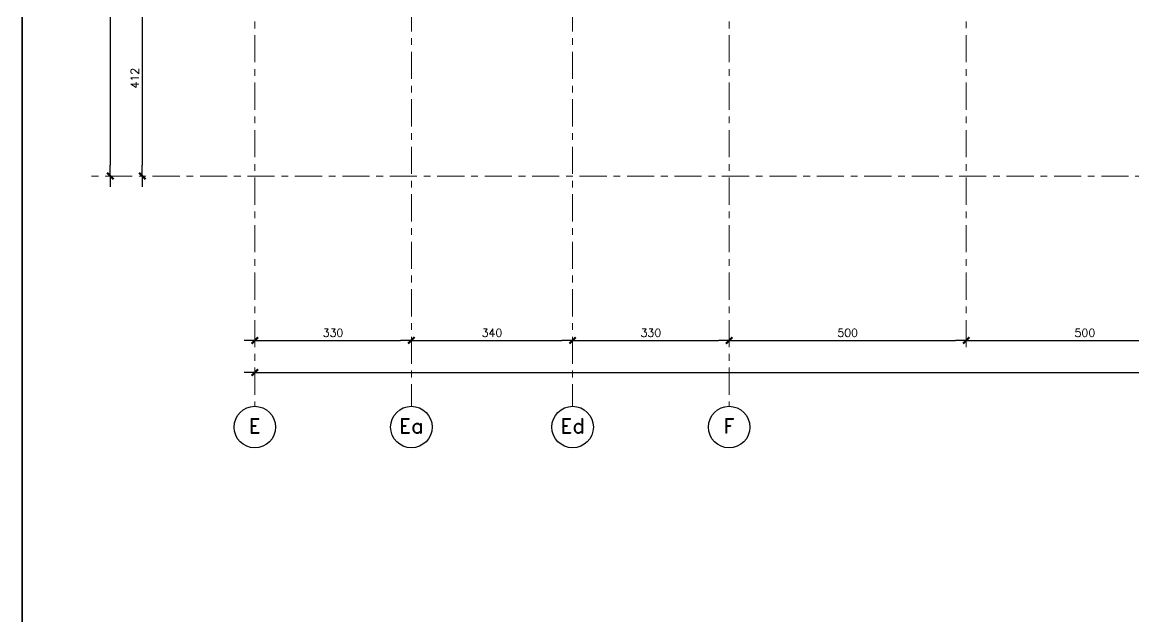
# Model space of a CAD drawing. Extents: x -4 to 6083, y -4 to 8618.
# Drawn here: x 0 to 2343, y 4950 to 6202 of the extents above; entities that cross this region are included whole.
import ezdxf
from ezdxf.xclip import XClip

# ---------------------------------------------------------------- set-up
doc = ezdxf.new("R2010")
doc.units = 0
doc.header["$LTSCALE"] = 45
doc.header["$MEASUREMENT"] = 0
doc.header["$XCLIPFRAME"] = 0
doc.linetypes.add('2017_67-103$0$Grid Line', pattern=[2.2225, 1.27, -0.3175, 0.3175, -0.3175])
doc.layers.get('0').update_dxf_attribs({"linetype": 'CONTINUOUS'})
doc.layers.add('2017_67-103$0$RLA-COTAS', color=2, linetype='CONTINUOUS')
doc.layers.add('RLA-FORMATO', color=7, linetype='CONTINUOUS')
doc.layers.add('2017_67-103$0$RLE-EJE', color=3, linetype='CONTINUOUS', lineweight=25)
doc.layers.add('2017_67-103$0$RLE-EJES', color=1, linetype='2017_67-103$0$Grid Line', lineweight=9)
doc.styles.add('2017_67-103$0$ROMAND', font='romand', dxfattribs={"height": 31.5})
doc.styles.add('2017_67-103$0$ROMANS', font='ROMANS.shx', dxfattribs={"height": 16.875})
doc.dimstyles.new('2017_67-103$0$ING-75', dxfattribs={"dimscale": 75, "dimtxt": 0.27, "dimasz": 0.3, "dimexe": 0, "dimexo": 0, "dimgap": 0.1, "dimtad": 1, "dimdec": 1, "dimzin": 12, "dimdsep": 46, "dimtxsty": '2017_67-103$0$ROMANS', "dimblk": '2017_67-103$0$TICK1', "dimblk1": '2017_67-103$0$TICK1', "dimblk2": '2017_67-103$0$TICK1', "dimcen": 0.09, "dimclrd": 2, "dimclre": 1, "dimclrt": 3, "dimadec": 0, "dimazin": 0, "dimtfac": 1, "dimtdec": 0, "dimtix": 1, "dimtmove": 2, "dimatfit": 3, "dimldrblk": '2017_67-103$0$TICK1', "dimfxl": 0, "dimfxlon": 1, "dimtolj": 1, "dimtzin": 0, "dimarcsym": 0})

# ---------------------------------------------------------------- blocks, each defined once
blk = doc.blocks.new('2017_67-103$0$TICK1')
at = {"color": 2}
for points in [[(0, 0), (-1, 0)], [(0, 0), (1, 0)]]:
    blk.add_lwpolyline(points, dxfattribs=at)
at = {"color": 2, "const_width": 0.2}
blk.add_lwpolyline([(-0.3, -0.3), (0.3, 0.3)], dxfattribs=at)
blk = doc.blocks.new('*D39')
at = {"layer": '2017_67-103$0$RLA-COTAS', "color": 2, "lineweight": -2, "transparency": 16777216}
blk.add_line((185.7, 6256.7), (185.7, 4274.7), dxfattribs=at)
at = {"layer": '2017_67-103$0$RLA-COTAS', "color": 2, "lineweight": -2, "transparency": 16777216, "xscale": 22.5, "yscale": 22.5, "zscale": 22.5}
for p, rotation in [((185.7, 6279.2), 90), ((185.7, 4252.2), 270)]:
    blk.add_blockref('2017_67-103$0$TICK1', p, dxfattribs=dict(at, rotation=rotation))
at = {"layer": '2017_67-103$0$RLA-COTAS', "color": 3, "transparency": 16777216, "insert": (169.7, 5265.7), "char_height": 16.88, "attachment_point": 5, "rotation": 90, "style": '2017_67-103$0$ROMANS'}
blk.add_mtext('\\A1;2027', dxfattribs=at)
blk = doc.blocks.new('*D44')
at = {"layer": '2017_67-103$0$RLA-COTAS', "color": 2, "lineweight": -2, "transparency": 16777216}
blk.add_line((253.2, 4641.7), (253.2, 4274.7), dxfattribs=at)
at = {"layer": '2017_67-103$0$RLA-COTAS', "color": 2, "lineweight": -2, "transparency": 16777216, "xscale": 22.5, "yscale": 22.5, "zscale": 22.5}
for p, rotation in [((253.2, 4664.2), 90), ((253.2, 4252.2), 270)]:
    blk.add_blockref('2017_67-103$0$TICK1', p, dxfattribs=dict(at, rotation=rotation))
at = {"layer": '2017_67-103$0$RLA-COTAS', "color": 3, "transparency": 16777216, "insert": (237.2, 4458.2), "char_height": 16.88, "attachment_point": 5, "rotation": 90, "style": '2017_67-103$0$ROMANS'}
blk.add_mtext('\\A1;412', dxfattribs=at)
blk = doc.blocks.new('*D45')
at = {"layer": '2017_67-103$0$RLA-COTAS', "color": 2, "lineweight": -2, "transparency": 16777216}
blk.add_line((512.8, 3906), (797.8, 3906), dxfattribs=at)
at = {"layer": '2017_67-103$0$RLA-COTAS', "color": 2, "lineweight": -2, "transparency": 16777216, "xscale": 22.5, "yscale": 22.5, "zscale": 22.5, "rotation": 180}
blk.add_blockref('2017_67-103$0$TICK1', (490.3, 3906), dxfattribs=at)
at = {"layer": '2017_67-103$0$RLA-COTAS', "color": 2, "lineweight": -2, "transparency": 16777216, "xscale": 22.5, "yscale": 22.5, "zscale": 22.5}
blk.add_blockref('2017_67-103$0$TICK1', (820.3, 3906), dxfattribs=at)
at = {"layer": '2017_67-103$0$RLA-COTAS', "color": 3, "transparency": 16777216, "insert": (655.3, 3921.9), "char_height": 16.88, "attachment_point": 5, "style": '2017_67-103$0$ROMANS'}
blk.add_mtext('\\A1;330', dxfattribs=at)
blk = doc.blocks.new('*D46')
at = {"layer": '2017_67-103$0$RLA-COTAS', "color": 2, "lineweight": -2, "transparency": 16777216}
blk.add_line((842.8, 3906), (1137.8, 3906), dxfattribs=at)
at = {"layer": '2017_67-103$0$RLA-COTAS', "color": 2, "lineweight": -2, "transparency": 16777216, "xscale": 22.5, "yscale": 22.5, "zscale": 22.5, "rotation": 180}
blk.add_blockref('2017_67-103$0$TICK1', (820.3, 3906), dxfattribs=at)
at = {"layer": '2017_67-103$0$RLA-COTAS', "color": 2, "lineweight": -2, "transparency": 16777216, "xscale": 22.5, "yscale": 22.5, "zscale": 22.5}
blk.add_blockref('2017_67-103$0$TICK1', (1160.3, 3906), dxfattribs=at)
at = {"layer": '2017_67-103$0$RLA-COTAS', "color": 3, "transparency": 16777216, "insert": (990.3, 3921.9), "char_height": 16.88, "attachment_point": 5, "style": '2017_67-103$0$ROMANS'}
blk.add_mtext('\\A1;340', dxfattribs=at)
blk = doc.blocks.new('*D47')
at = {"layer": '2017_67-103$0$RLA-COTAS', "color": 2, "lineweight": -2, "transparency": 16777216}
blk.add_line((1182.8, 3906), (1467.8, 3906), dxfattribs=at)
at = {"layer": '2017_67-103$0$RLA-COTAS', "color": 2, "lineweight": -2, "transparency": 16777216, "xscale": 22.5, "yscale": 22.5, "zscale": 22.5, "rotation": 180}
blk.add_blockref('2017_67-103$0$TICK1', (1160.3, 3906), dxfattribs=at)
at = {"layer": '2017_67-103$0$RLA-COTAS', "color": 2, "lineweight": -2, "transparency": 16777216, "xscale": 22.5, "yscale": 22.5, "zscale": 22.5}
blk.add_blockref('2017_67-103$0$TICK1', (1490.3, 3906), dxfattribs=at)
at = {"layer": '2017_67-103$0$RLA-COTAS', "color": 3, "transparency": 16777216, "insert": (1325.3, 3921.9), "char_height": 16.88, "attachment_point": 5, "style": '2017_67-103$0$ROMANS'}
blk.add_mtext('\\A1;330', dxfattribs=at)
blk = doc.blocks.new('*D48')
at = {"layer": '2017_67-103$0$RLA-COTAS', "color": 2, "lineweight": -2, "transparency": 16777216}
blk.add_line((1512.8, 3906), (1967.8, 3906), dxfattribs=at)
at = {"layer": '2017_67-103$0$RLA-COTAS', "color": 2, "lineweight": -2, "transparency": 16777216, "xscale": 22.5, "yscale": 22.5, "zscale": 22.5, "rotation": 180}
blk.add_blockref('2017_67-103$0$TICK1', (1490.3, 3906), dxfattribs=at)
at = {"layer": '2017_67-103$0$RLA-COTAS', "color": 2, "lineweight": -2, "transparency": 16777216, "xscale": 22.5, "yscale": 22.5, "zscale": 22.5}
blk.add_blockref('2017_67-103$0$TICK1', (1990.3, 3906), dxfattribs=at)
at = {"layer": '2017_67-103$0$RLA-COTAS', "color": 3, "transparency": 16777216, "insert": (1740.3, 3921.9), "char_height": 16.88, "attachment_point": 5, "style": '2017_67-103$0$ROMANS'}
blk.add_mtext('\\A1;500', dxfattribs=at)
blk = doc.blocks.new('*D49')
at = {"layer": '2017_67-103$0$RLA-COTAS', "color": 2, "lineweight": -2, "transparency": 16777216}
blk.add_line((2012.8, 3906), (2467.8, 3906), dxfattribs=at)
at = {"layer": '2017_67-103$0$RLA-COTAS', "color": 2, "lineweight": -2, "transparency": 16777216, "xscale": 22.5, "yscale": 22.5, "zscale": 22.5, "rotation": 180}
blk.add_blockref('2017_67-103$0$TICK1', (1990.3, 3906), dxfattribs=at)
at = {"layer": '2017_67-103$0$RLA-COTAS', "color": 2, "lineweight": -2, "transparency": 16777216, "xscale": 22.5, "yscale": 22.5, "zscale": 22.5}
blk.add_blockref('2017_67-103$0$TICK1', (2490.3, 3906), dxfattribs=at)
at = {"layer": '2017_67-103$0$RLA-COTAS', "color": 3, "transparency": 16777216, "insert": (2240.3, 3921.9), "char_height": 16.88, "attachment_point": 5, "style": '2017_67-103$0$ROMANS'}
blk.add_mtext('\\A1;500', dxfattribs=at)
blk = doc.blocks.new('*D65')
at = {"layer": '2017_67-103$0$RLA-COTAS', "color": 2, "lineweight": -2, "transparency": 16777216}
blk.add_line((512.8, 3838.5), (5467.8, 3838.5), dxfattribs=at)
at = {"layer": '2017_67-103$0$RLA-COTAS', "color": 2, "lineweight": -2, "transparency": 16777216, "xscale": 22.5, "yscale": 22.5, "zscale": 22.5, "rotation": 180}
blk.add_blockref('2017_67-103$0$TICK1', (490.3, 3838.5), dxfattribs=at)
at = {"layer": '2017_67-103$0$RLA-COTAS', "color": 2, "lineweight": -2, "transparency": 16777216, "xscale": 22.5, "yscale": 22.5, "zscale": 22.5}
blk.add_blockref('2017_67-103$0$TICK1', (5490.3, 3838.5), dxfattribs=at)
at = {"layer": '2017_67-103$0$RLA-COTAS', "color": 3, "transparency": 16777216, "insert": (2990.3, 3854.4), "char_height": 16.88, "attachment_point": 5, "style": '2017_67-103$0$ROMANS'}
blk.add_mtext('\\A1;5000', dxfattribs=at)
blk = doc.blocks.new('2017_67-103')
at = {"layer": '2017_67-103$0$RLE-EJE'}
for centre in [(490.33, 3723.41), (820.33, 3723.41), (1160.33, 3723.41), (1490.33, 3723.41)]:
    blk.add_circle(centre, 43.75, dxfattribs=at)
at = {"layer": '2017_67-103$0$RLE-EJES'}
for p, q in [((490.33, 6849.16), (490.33, 3767.16)), ((1490.33, 6849.16), (1490.33, 3767.16)), ((1990.33, 6749.18), (1990.33, 3879.18)), ((820.33, 5113.91), (820.33, 3767.16)), ((1160.33, 5113.91), (1160.33, 3767.16)), ((3632.52, 4252.16), (132.52, 4252.16))]:
    blk.add_line(p, q, dxfattribs=at)
at = {"layer": '2017_67-103$0$RLE-EJE', "color": 5, "char_height": 31.25, "width": 1, "attachment_point": 2, "line_spacing_factor": 0.941778, "style": '2017_67-103$0$ROMAND'}
for s, insert in [('E', (490.34, 3741.73)), ('Ea', (820.34, 3741.73)), ('Ed', (1160.34, 3741.73)), ('F', (1490.34, 3741.73))]:
    blk.add_mtext(s, dxfattribs=dict(at, insert=insert))
at = {"layer": '2017_67-103$0$RLA-COTAS'}
for base, p1, p2, picture, middle in [((185.65, 4252.16), (193.15, 6279.18), (193.15, 4252.16), '*D39', (169.72, 5265.67)), ((253.15, 4252.16), (260.65, 4664.16), (260.65, 4252.16), '*D44', (237.22, 4458.16))]:
    dim = blk.add_linear_dim(base=base, p1=p1, p2=p2, angle=90, dimstyle='2017_67-103$0$ING-75', override={"dimexe": 0, "dimexo": 0, "dimdec": 1, "dimfxl": 0, "dimfxlon": 1}, dxfattribs=at)
    dim.commit()
    dim.dimension.update_dxf_attribs({"geometry": picture, "text_midpoint": middle})
for base, p1, p2, picture, middle in [((820.33, 3905.98), (490.33, 3913.48), (820.33, 3913.48), '*D45', (655.33, 3921.91)), ((1160.33, 3905.98), (820.33, 3913.48), (1160.33, 3913.48), '*D46', (990.33, 3921.91)), ((1490.33, 3905.98), (1160.33, 3913.48), (1490.33, 3913.48), '*D47', (1325.33, 3921.91)), ((1990.33, 3905.98), (1490.33, 3913.48), (1990.33, 3913.48), '*D48', (1740.33, 3921.91)), ((2490.33, 3905.98), (1990.33, 3913.48), (2490.33, 3913.48), '*D49', (2240.33, 3921.91)), ((5490.33, 3838.48), (490.33, 3845.98), (5490.33, 3845.98), '*D65', (2990.33, 3854.41))]:
    dim = blk.add_linear_dim(base=base, p1=p1, p2=p2, dimstyle='2017_67-103$0$ING-75', override={"dimexe": 0, "dimexo": 0, "dimdec": 1, "dimfxl": 0, "dimfxlon": 1}, dxfattribs=at)
    dim.commit()
    dim.dimension.update_dxf_attribs({"geometry": picture, "text_midpoint": middle})

msp = doc.modelspace()

# ---------------------------------------------------------------- linework, layer by layer
at = {"layer": 'RLA-FORMATO', "color": 6, "linetype": 'Continuous'}
for p, q in [((0, 8617.5), (0, 0)), ((0, 0), (0, 7890))]:
    msp.add_line(p, q, dxfattribs=at)

# ---------------------------------------------------------------- block references
ref = msp.add_blockref('2017_67-103', (0, 1625.84))
XClip(ref).set_block_clipping_path([(27.5284145056, 3630.3209667757), (6081.5958250529, 6958.7972642945)])

doc.saveas('drawing.dxf')
